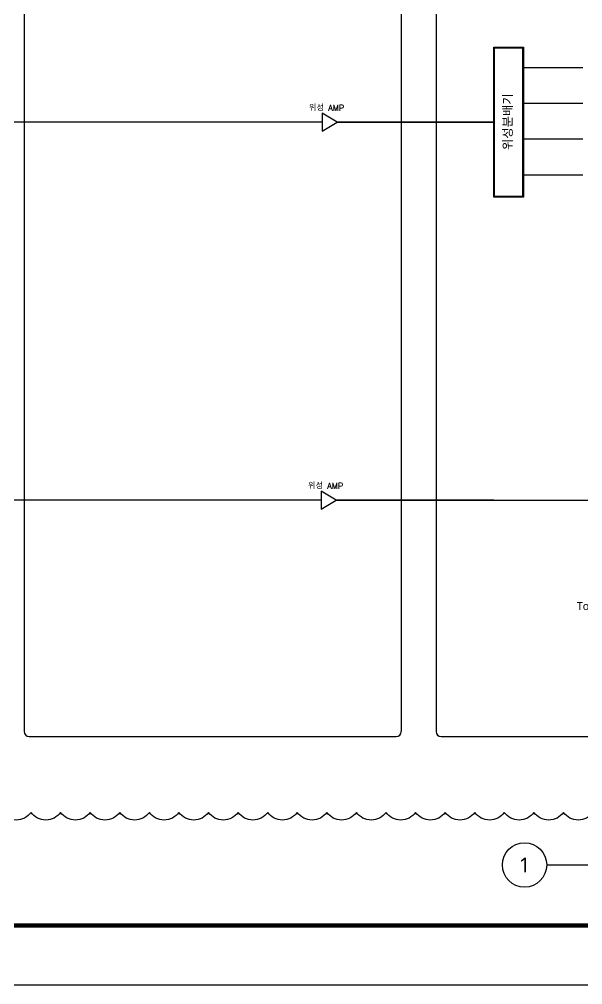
# Model space of a CAD drawing. Header units: millimetres. Extents: x -87 to 210163, y -109 to 148391.
# Drawn here: x 46572 to 94188, y -109 to 81398 of the extents above; entities that cross this region are included whole.
import ezdxf
from ezdxf.enums import TextEntityAlignment as Align

# ---------------------------------------------------------------- set-up
doc = ezdxf.new("R2010")
doc.units = ezdxf.units.MM
doc.header["$LTSCALE"] = 50
doc.header["$MEASUREMENT"] = 0
doc.layers.get('0').update_dxf_attribs({"linetype": 'CONTINUOUS'})
for name, color, linetype in [('001dmp-FORM', 253, 'CONTINUOUS'), ('003dmp-TIT', 253, 'CONTINUOUS'), ('E-TEXT-BOX', 7, 'CONTINUOUS'), ('rev', 7, 'CONTINUOUS')]:
    doc.layers.add(name, color=color, linetype=linetype)
doc.styles.add('GHS', font='romans.shx', dxfattribs={"bigfont": 'ghs.shx'})
doc.styles.add('sukwoo', font='malgun.ttf')

# ---------------------------------------------------------------- blocks, each defined once
blk = doc.blocks.new('FORM_ELEC_SUKWOO$0$')
at = {"layer": '001dmp-FORM', "color": 30}
blk.add_lwpolyline([(161727, 114228), (0, 114228), (0, 0), (161727, 0)], close=True, dxfattribs=at)
at = {"layer": '001dmp-FORM', "const_width": 288}
blk.add_lwpolyline([(5769, 3846), (5769, 110382), (157881, 110382), (157881, 3846)], close=True, dxfattribs=at)
blk = doc.blocks.new('FORM_ELEC_SUKWOO')
at = {"layer": '001dmp-FORM'}
blk.add_blockref('FORM_ELEC_SUKWOO$0$', (12, -1), dxfattribs=at)

msp = doc.modelspace()

# ---------------------------------------------------------------- linework, layer by layer
at = {"layer": '003dmp-TIT', "color": 2}
msp.add_line((91147, 10000), (121484, 10000), dxfattribs=at)
msp.add_circle((89272, 10000), 1875, dxfattribs=at)
at = {"layer": 'E-TEXT-BOX', "color": 1, "lineweight": -3}
for p, q in [((46989, 136039), (46989, 21260)), ((78854, 136039), (78854, 21260)), ((81807, 136039), (81807, 21260)), ((94188, 77298), (89180, 77298)), ((94188, 74281), (89180, 74281)), ((72168, 72716), (33076, 72716)), ((86742, 72716), (73425, 72716)), ((73425, 72716), (86742, 72716)), ((94188, 71265), (89180, 71265)), ((94188, 68248), (89180, 68248)), ((72092, 40805), (33001, 40805)), ((72092, 40805), (33001, 40805)), ((84913, 40805), (73349, 40805)), ((73349, 40805), (147276, 40805)), ((86666, 40805), (73349, 40805)), ((73349, 40805), (86666, 40805)), ((47407, 20842), (78436, 20842)), ((82224, 20842), (178221, 20842))]:
    msp.add_line(p, q, dxfattribs=at)
for points in [[(86666, 79057), (89180, 79057), (89180, 66374), (86666, 66374)], [(86742, 78982), (89105, 78982), (89105, 66449), (86742, 66449)]]:
    msp.add_lwpolyline(points, close=True, dxfattribs=at)
for points in [[(72168, 73470), (72168, 71961), (73425, 72716), (72168, 73470)], [(72092, 41559), (72092, 40051), (73349, 40805), (72092, 41559)]]:
    msp.add_lwpolyline(points, dxfattribs=at)
for centre, start, end in [((47407, 21260), 180, 270), ((78436, 21260), 270, 0), ((82224, 21260), 180, 270)]:
    msp.add_arc(centre, 418, start, end, dxfattribs=at)
at = {"layer": 'rev', "color": 4}
msp.add_lwpolyline([(95064, 14438, -0.520567), (92564, 14438, -0.520567), (90064, 14438, -0.520567), (87564, 14438, -0.520567), (85064, 14438, -0.520567), (82564, 14438, -0.520567), (80064, 14438, -0.520567), (77564, 14438, -0.520567), (75064, 14438, -0.520567), (72564, 14438, -0.520567), (70064, 14438, -0.520567), (67564, 14438, -0.520567), (65064, 14438, -0.520567), (62564, 14438, -0.520567), (60064, 14438, -0.520567), (57564, 14438, -0.520567), (55064, 14438, -0.520567), (52564, 14438, -0.520567), (50064, 14438, -0.520567), (47564, 14438, -0.520567), (45064, 14438, -0.520567)], format="xyb", dxfattribs=at)

# ---------------------------------------------------------------- block references
at = {"color": 4, "xscale": 1.300026812119367, "yscale": 1.300026812119367, "zscale": 1.300026812119367}
msp.add_blockref('FORM_ELEC_SUKWOO', (-103, -108), dxfattribs=at)

# ---------------------------------------------------------------- texts
at = {"color": 1, "style": 'sukwoo'}
msp.add_text('To : 종합유선방송선로', height=676.05, dxfattribs=at).set_placement((97954, 31883), align=Align.MIDDLE)
at = {"layer": '003dmp-TIT', "color": 2, "style": 'sukwoo'}
msp.add_text('1', height=1250, dxfattribs=at).set_placement((89272, 10000), align=Align.MIDDLE_CENTER)
at = {"layer": 'E-TEXT-BOX', "color": 1, "lineweight": -3, "style": 'GHS', "width": 1.2}
msp.add_text('위성분배기', height=754.1, rotation=90, dxfattribs=at).set_placement((87826, 72750), align=Align.MIDDLE)
at = {"layer": 'E-TEXT-BOX', "color": 1, "lineweight": -3, "style": 'GHS'}
for p in [(72533, 73973), (72458, 42062)]:
    msp.add_text('위성 AMP', height=502.8, dxfattribs=at).set_placement(p, align=Align.MIDDLE)

doc.saveas('drawing.dxf')
